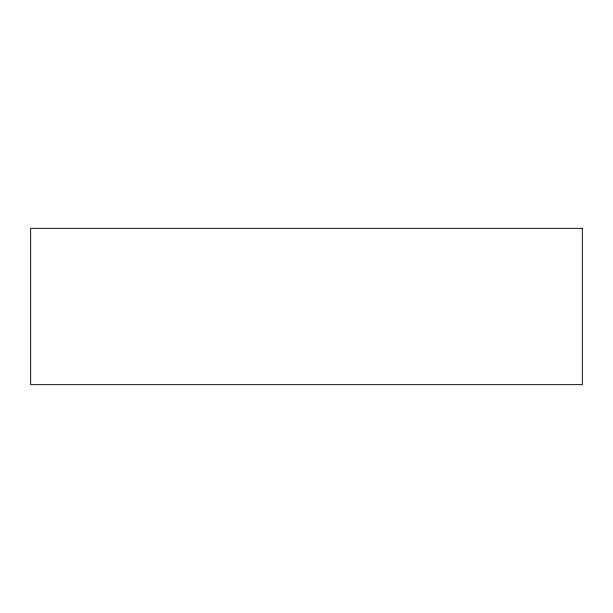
<?xml version="1.0" encoding="UTF-8"?>
<svg xmlns="http://www.w3.org/2000/svg" width="613" height="613" viewBox="0 0 613 613"><rect width="100%" height="100%" fill="white"/><g stroke="black" fill="none" stroke-linecap="round" stroke-linejoin="round"><path stroke-width="0.92" d="M582.35 228.343L30.65 228.343L30.65 384.657L582.35 384.657L582.35 228.343"/></g></svg>
